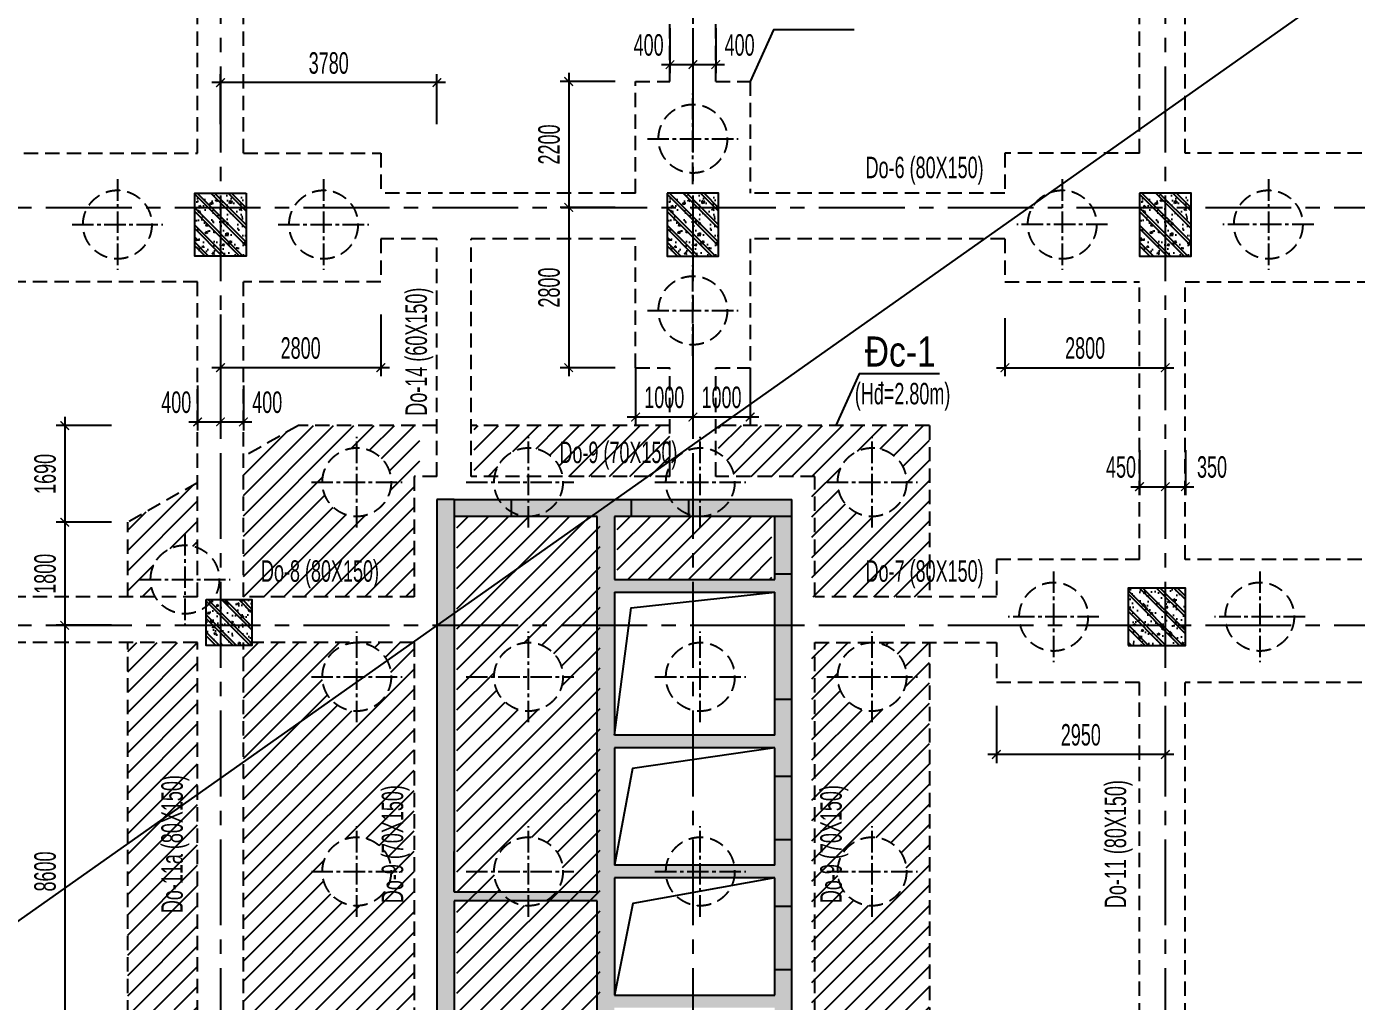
# Model space of a CAD drawing. Extents: x 1719887 to 1865417, y -150890 to 59748.
# Drawn here: x 1802544 to 1825768, y -94018 to -76989 of the extents above; entities that cross this region are included whole.
import ezdxf
from ezdxf.enums import TextEntityAlignment as Align

# ---------------------------------------------------------------- set-up
doc = ezdxf.new("R2010")
doc.units = 0
doc.header["$LTSCALE"] = 1000
doc.header["$MEASUREMENT"] = 0
doc.header["$PDMODE"] = 3
doc.linetypes.add('CENTER2', pattern=[1.125, 0.75, -0.125, 0.125, -0.125])
doc.linetypes.add('HIDDEN', pattern=[0.375, 0.25, -0.125])
doc.layers.get('0').update_dxf_attribs({"linetype": 'CONTINUOUS'})
doc.layers.get('Defpoints').update_dxf_attribs({"linetype": 'CONTINUOUS'})
for name, color, linetype in [('CDC.01.AXIS', 160, 'CENTER2'), ('CDC.02.DIM', 1, 'CONTINUOUS'), ('CDC.04.HIDDEN', 8, 'HIDDEN'), ('CDC.05.STEEL', 4, 'CONTINUOUS'), ('CDC.06.TEXT', 2, 'CONTINUOUS'), ('CDC.10.HATCH', 9, 'CONTINUOUS'), ('CDC.11.NOTE', 8, 'CONTINUOUS'), ('KCS_CHI', 1, 'CONTINUOUS')]:
    doc.layers.add(name, color=color, linetype=linetype)
doc.layers.add('KCS_Plotter', color=11, linetype='CONTINUOUS', plot=False)
doc.styles.add('ARIAL', font='arial.ttf', dxfattribs={"width": 0.6})
doc.dimstyles.new('D150', dxfattribs={"dimscale": 150, "dimtxt": 2.5, "dimasz": 1, "dimexe": 1, "dimexo": 0, "dimgap": 1, "dimtad": 1, "dimdec": 0, "dimdsep": 46, "dimtxsty": 'ARIAL', "dimblk": 'ARCHTICK', "dimcen": 1, "dimdle": 1, "dimclrd": 1, "dimclre": 1, "dimclrt": 2, "dimadec": 0, "dimazin": 0, "dimtfac": 0.00072, "dimtdec": 0, "dimtix": 1, "dimtmove": 2, "dimatfit": 3, "dimldrblk": 'ARCHTICK', "dimfxl": 1, "dimtolj": 1, "dimlwd": -1, "dimlwe": -1, "dimarcsym": 0})
pattern_1 = [(50, (0, 0), (358.63009, -31.376067), [37.5, -412.5]), (355, (0, 0), (-69.37567, 376.09607), [30, -330]), (100.4514, (29.9, -2.6), (289.25469, 344.71977), [31.870095, -350.571056]), (46.1842, (0, 100), (533.62052, -82.75951), [56.25, -618.75]), (96.6356, (44.47, 93.1), (467.33135, 487.05894), [47.80514, -525.8565]), (351.1842, (0, 100), (467.33097, 487.0593), [45, -495]), (21, (50, 75), (298.453526, -201.309445), [37.5, -412.5]), (326, (50, 75), (121.657666, 362.57502), [30, -330]), (71.4514, (74.87, 58.22), (420.111314, 161.26525), [31.870095, -350.571056]), (37.5, (0, 0), (6.079928, 166.446927), [0, -326, 0, -335, 0, -331.25]), (7.5, (0, 0), (131.534769, 197.205856), [0, -191, 0, -318.5, 0, -126.25]), (327.5, (-111.5, 0), (266.911218, -11.277436), [0, -125, 0, -390, 0, -517.5]), (317.5, (-161.5, 0), (291.593085, 50.05249), [0, -162.5, 0, -259, 0, -367.5]), (45, (0, 0), (-150.26019, 150.26019), []), (45, (0, 61.25), (-150.26019, 150.26019), [])]
pattern_2 = [(130, (3571359.47, 0), (-358.63009, -31.376067), [37.5, -412.5]), (185, (3571359.47, 0), (69.37567, 376.09607), [30, -330]), (79.5486, (3571329.6, -2.6), (-289.25469, 344.71977), [31.870095, -350.571056]), (133.8158, (3571359.47, 100), (-533.62052, -82.75951), [56.25, -618.75]), (83.3644, (3571315, 93.1), (-467.33135, 487.05894), [47.80514, -525.8565]), (188.8158, (3571359.47, 100), (-467.33097, 487.0593), [45, -495]), (159, (3571309.47, 75), (-298.453526, -201.309445), [37.5, -412.5]), (214, (3571309.47, 75), (-121.657666, 362.57502), [30, -330]), (108.5486, (3571284.6, 58.22), (-420.111314, 161.26525), [31.870095, -350.571056]), (142.5, (3571359.47, 0), (-6.079928, 166.446927), [0, -326, 0, -335, 0, -331.25]), (172.5, (3571359.47, 0), (-131.534769, 197.205856), [0, -191, 0, -318.5, 0, -126.25]), (212.5, (3571470.97, 0), (-266.911218, -11.277436), [0, -125, 0, -390, 0, -517.5]), (222.5, (3571520.97, 0), (-291.593085, 50.05249), [0, -162.5, 0, -259, 0, -367.5]), (135, (3571359.47, 0), (150.26019, 150.26019), []), (135, (3571359.47, 61.25), (150.26019, 150.26019), [])]
pattern_3 = [(45, (50, 0), (-176.776695, 176.776695), [])]

# ---------------------------------------------------------------- blocks, each defined once
blk = doc.blocks.new('MONG')
at = {"layer": 'CDC.10.HATCH'}
h = blk.add_hatch(dxfattribs=at)
h.set_pattern_fill('CHAU-01', color=256, scale=50, style=0, pattern_type=2)
h.set_pattern_definition(pattern_2)
h.paths.add_polyline_path([(1805930, -79898), (1806380, -79898), (1806380, -80148), (1805930, -80148)])
h.paths.add_polyline_path([(1805930, -80148), (1806380, -80148), (1806380, -80998), (1805930, -80998)])
h.paths.add_polyline_path([(1805480, -80148), (1805930, -80148), (1805930, -80998), (1805480, -80998)])
h.paths.add_polyline_path([(1805480, -79898), (1805930, -79898), (1805930, -80148), (1805480, -80148)])
h = blk.add_hatch(dxfattribs=at)
h.set_pattern_fill('CHAU-01', color=256, scale=50, style=0, pattern_type=2)
h.set_pattern_definition([(130, (3579609.47, 0), (-358.63009, -31.376067), [37.5, -412.5]), (185, (3579609.47, 0), (69.37567, 376.09607), [30, -330]), (79.5486, (3579579.6, -2.6), (-289.25469, 344.71977), [31.870095, -350.571056]), (133.8158, (3579609.47, 100), (-533.62052, -82.75951), [56.25, -618.75]), (83.3644, (3579565, 93.1), (-467.33135, 487.05894), [47.80514, -525.8565]), (188.8158, (3579609.47, 100), (-467.33097, 487.0593), [45, -495]), (159, (3579559.47, 75), (-298.453526, -201.309445), [37.5, -412.5]), (214, (3579559.47, 75), (-121.657666, 362.57502), [30, -330]), (108.5486, (3579534.6, 58.22), (-420.111314, 161.26525), [31.870095, -350.571056]), (142.5, (3579609.47, 0), (-6.079928, 166.446927), [0, -326, 0, -335, 0, -331.25]), (172.5, (3579609.47, 0), (-131.534769, 197.205856), [0, -191, 0, -318.5, 0, -126.25]), (212.5, (3579720.97, 0), (-266.911218, -11.277436), [0, -125, 0, -390, 0, -517.5]), (222.5, (3579770.97, 0), (-291.593085, 50.05249), [0, -162.5, 0, -259, 0, -367.5]), (135, (3579609.47, 0), (150.26019, 150.26019), []), (135, (3579609.47, 61.25), (150.26019, 150.26019), [])])
h.paths.add_polyline_path([(1814180, -79898), (1814630, -79898), (1814630, -80148), (1814180, -80148)])
h.paths.add_polyline_path([(1814180, -80148), (1814630, -80148), (1814630, -80998), (1814180, -80998)])
h.paths.add_polyline_path([(1813730, -80148), (1814180, -80148), (1814180, -80998), (1813730, -80998)])
h.paths.add_polyline_path([(1813730, -79898), (1814180, -79898), (1814180, -80148), (1813730, -80148)])
h = blk.add_hatch(dxfattribs=at)
h.set_pattern_fill('CHAU-01', color=256, scale=50, style=0, pattern_type=2)
h.set_pattern_definition([(130, (3587859.47, 0), (-358.63009, -31.376067), [37.5, -412.5]), (185, (3587859.47, 0), (69.37567, 376.09607), [30, -330]), (79.5486, (3587829.6, -2.6), (-289.25469, 344.71977), [31.870095, -350.571056]), (133.8158, (3587859.47, 100), (-533.62052, -82.75951), [56.25, -618.75]), (83.3644, (3587815, 93.1), (-467.33135, 487.05894), [47.80514, -525.8565]), (188.8158, (3587859.47, 100), (-467.33097, 487.0593), [45, -495]), (159, (3587809.47, 75), (-298.453526, -201.309445), [37.5, -412.5]), (214, (3587809.47, 75), (-121.657666, 362.57502), [30, -330]), (108.5486, (3587784.6, 58.22), (-420.111314, 161.26525), [31.870095, -350.571056]), (142.5, (3587859.47, 0), (-6.079928, 166.446927), [0, -326, 0, -335, 0, -331.25]), (172.5, (3587859.47, 0), (-131.534769, 197.205856), [0, -191, 0, -318.5, 0, -126.25]), (212.5, (3587970.97, 0), (-266.911218, -11.277436), [0, -125, 0, -390, 0, -517.5]), (222.5, (3588020.97, 0), (-291.593085, 50.05249), [0, -162.5, 0, -259, 0, -367.5]), (135, (3587859.47, 0), (150.26019, 150.26019), []), (135, (3587859.47, 61.25), (150.26019, 150.26019), [])])
h.paths.add_polyline_path([(1822430, -79898), (1822880, -79898), (1822880, -80148), (1822430, -80148)])
h.paths.add_polyline_path([(1822430, -80148), (1822880, -80148), (1822880, -80998), (1822430, -80998)])
h.paths.add_polyline_path([(1821980, -80148), (1822430, -80148), (1822430, -80998), (1821980, -80998)])
h.paths.add_polyline_path([(1821980, -79898), (1822430, -79898), (1822430, -80148), (1821980, -80148)])
h = blk.add_hatch(dxfattribs=at)
h.set_pattern_fill('CHAU-01', color=256, scale=50, style=0, pattern_type=2)
h.set_pattern_definition(pattern_1)
h.paths.add_polyline_path([(1813811, -97948), (1814610, -97948), (1814610, -98248), (1813811, -98248)], flags=17)
h.paths.add_polyline_path([(1812810, -97948), (1812810, -96398), (1815610, -96398), (1815610, -98248), (1815910, -98248), (1815910, -95678), (1815610, -95678), (1815610, -96178), (1812810, -96178), (1812810, -94128), (1815610, -94128), (1815610, -94578), (1815910, -94578), (1815910, -93458), (1815610, -93458), (1815610, -93908), (1812810, -93908), (1812810, -91858), (1815610, -91858), (1815610, -92358), (1815910, -92358), (1815910, -91188), (1815610, -91188), (1815610, -91638), (1812810, -91638), (1812810, -89588), (1815610, -89588), (1815610, -90088), (1815910, -90088), (1815910, -88743), (1815610, -88743), (1815610, -89368), (1812810, -89368), (1812810, -86868), (1815610, -86868), (1815610, -87443), (1815910, -87443), (1815910, -85248), (1814110, -85248), (1814110, -85548), (1815610, -85548), (1815610, -86648), (1812810, -86648), (1812810, -85548), (1813110, -85548), (1813110, -85248), (1811010, -85248), (1811010, -85548), (1812510, -85548), (1812510, -86648), (1812510, -92108), (1810010, -92108), (1810010, -85248), (1809710, -85248), (1809710, -98248), (1810010, -98248), (1810010, -92258), (1812510, -92258), (1812510, -97948), (1811012, -97948), (1811012, -98248), (1812810, -98248)])
h = blk.add_hatch(dxfattribs=at)
h.set_pattern_fill('CHAU-01', color=256, scale=50, style=0, pattern_type=2)
h.set_pattern_definition(pattern_1)
h.paths.add_polyline_path([(1813110, -85248), (1814110, -85248), (1814110, -85548), (1813110, -85548)])
h.paths.add_polyline_path([(1810010, -85248), (1811010, -85248), (1811010, -85548), (1810010, -85548)])
h.paths.add_polyline_path([(1815610, -87448), (1815910, -87448), (1815910, -88743), (1815610, -88743)])
h.paths.add_polyline_path([(1815610, -90088), (1815910, -90088), (1815910, -91188), (1815610, -91188)])
h.paths.add_polyline_path([(1815610, -92358), (1815910, -92358), (1815910, -93458), (1815610, -93458)])
h.paths.add_polyline_path([(1815610, -94578), (1815910, -94578), (1815910, -95678), (1815610, -95678)])
h.paths.add_polyline_path([(1814610, -97948), (1815610, -97948), (1815610, -98248), (1814610, -98248)])
h.paths.add_polyline_path([(1812810, -97948), (1813811, -97948), (1813811, -98248), (1812810, -98248)])
h.paths.add_polyline_path([(1810010, -97948), (1811012, -97948), (1811012, -98248), (1810010, -98248)])
h = blk.add_hatch(dxfattribs=at)
h.set_pattern_fill('CHAU-01', color=256, scale=50, style=0, pattern_type=2)
h.set_pattern_definition([(130, (3571359.47, 0), (-358.63009, -31.376067), [37.5, -412.5]), (185, (3571359.47, 0), (69.37567, 376.09607), [30, -330]), (79.5486, (3571329.6, -2.6), (-289.25469, 344.71977), [31.870095, -350.571056]), (133.8158, (3571359.47, 100), (-533.62052, -82.75951), [56.25, -618.75]), (83.3644, (3571315, 93.1), (-467.33135, 487.05894), [47.80514, -525.8565]), (188.8158, (3571359.47, 100), (-467.33097, 487.0593), [45, -495]), (159, (3571309.47, 75), (-298.453526, -201.309445), [37.5, -412.5]), (214, (3571309.47, 75), (-121.657666, 362.57502), [30, -330]), (108.5486, (3571284.6, 58.22), (-420.111314, 161.26525), [31.870095, -350.571056]), (142.5, (3571359.47, 0), (-6.079928, 166.446927), [0, -326, 0, -335, 0, -331.25]), (172.5, (3571359.47, 0), (-131.534769, 197.205856), [0, -191, 0, -318.5, 0, -126.25]), (212.5, (3571470.97, 0), (-266.911218, -11.277436), [0, -125, 0, -390, 0, -517.5]), (222.5, (3571520.97, 0), (-291.593085, 50.05249), [0, -162.5, 0, -259, 0, -367.5]), (135, (3571359.47, 0), (150.26019, 150.26019), []), (135, (3571359.47, 61.25), (150.26019, 150.26019), [])])
h.paths.add_polyline_path([(1822430, -86798), (1822780, -86798), (1822780, -87448), (1822430, -87448)])
h.paths.add_polyline_path([(1822430, -87448), (1822780, -87448), (1822780, -87798), (1822430, -87798)])
h.paths.add_polyline_path([(1821780, -87448), (1822430, -87448), (1822430, -87798), (1821780, -87798)])
h.paths.add_polyline_path([(1821780, -86798), (1822430, -86798), (1822430, -87448), (1821780, -87448)])
h = blk.add_hatch(dxfattribs=at)
h.set_pattern_fill('CHAU-01', color=256, scale=50, style=0, pattern_type=2)
h.set_pattern_definition(pattern_2)
h.paths.add_polyline_path([(1805930, -86998), (1806480, -86998), (1806480, -87448), (1805930, -87448)])
h.paths.add_polyline_path([(1805930, -87448), (1806480, -87448), (1806480, -87798), (1805930, -87798)])
h.paths.add_polyline_path([(1805680, -87448), (1805930, -87448), (1805930, -87798), (1805680, -87798)])
h.paths.add_polyline_path([(1805680, -86998), (1805930, -86998), (1805930, -87448), (1805680, -87448)])
at = {"layer": 'CDC.01.AXIS', "ltscale": 2}
for p, q in [((1805930, -61938), (1805930, -120474)), ((1814180, -61938), (1814180, -120474)), ((1822430, -61938), (1822430, -120474)), ((1733131, -80148), (1840145, -80148)), ((1733131, -87448), (1840145, -87448))]:
    blk.add_line(p, q, dxfattribs=at)
at = {"layer": 'CDC.05.STEEL', "ltscale": 2000}
for p, q in [((1809710, -85248), (1809710, -98248)), ((1810010, -85248), (1809710, -85248)), ((1810010, -85248), (1810010, -92108)), ((1810010, -85248), (1815910, -85248)), ((1811010, -85548), (1811010, -85248)), ((1811010, -85248), (1811010, -85248)), ((1813110, -85548), (1813110, -85248)), ((1814110, -85548), (1814110, -85248)), ((1815910, -98248), (1815910, -85248)), ((1812510, -85548), (1810010, -85548)), ((1812510, -92108), (1812510, -85548)), ((1815910, -85548), (1812810, -85548)), ((1812810, -85548), (1812810, -86648)), ((1815610, -86648), (1815610, -85548)), ((1815610, -86548), (1815910, -86548)), ((1812510, -92108), (1812510, -86648)), ((1812810, -86648), (1815610, -86648)), ((1812810, -86868), (1812810, -89368)), ((1812810, -86868), (1815610, -86868)), ((1815610, -89368), (1815610, -86868)), ((1815610, -87443), (1815910, -87443)), ((1815910, -88743), (1815610, -88743)), ((1815610, -89368), (1812810, -89368)), ((1815610, -89588), (1812810, -89588)), ((1812810, -89588), (1812810, -91638)), ((1815610, -91638), (1815610, -89588)), ((1815910, -90088), (1815610, -90088)), ((1815610, -91188), (1815910, -91188)), ((1810010, -92098), (1810010, -91398)), ((1815610, -91638), (1812810, -91638)), ((1815610, -91858), (1812810, -91858)), ((1812810, -91858), (1812810, -93908)), ((1815610, -93908), (1815610, -91858)), ((1812510, -92108), (1810010, -92108)), ((1812510, -92258), (1810010, -92258)), ((1810010, -92258), (1810010, -98248)), ((1812510, -96628), (1812510, -92258)), ((1812510, -97948), (1812510, -92258)), ((1815910, -92358), (1815610, -92358)), ((1815610, -93458), (1815910, -93458)), ((1812810, -93908), (1815610, -93908))]:
    blk.add_line(p, q, dxfattribs=at)
for points in [[(1806380, -79898), (1806380, -80998), (1805480, -80998), (1805480, -79898)], [(1813730, -79898), (1813730, -80998), (1814630, -80998), (1814630, -79898)], [(1821980, -79898), (1821980, -80998), (1822880, -80998), (1822880, -79898)], [(1821780, -87798), (1822780, -87798), (1822780, -86798), (1821780, -86798)], [(1805680, -86998), (1806480, -86998), (1806480, -87798), (1805680, -87798)]]:
    blk.add_lwpolyline(points, close=True, dxfattribs=at)
blk = doc.blocks.new('_ARCHTICK')
at = {"color": 0, "linetype": 'ByBlock', "const_width": 0.15}
blk.add_lwpolyline([(-0.5, -0.5), (0.5, 0.5)], dxfattribs=at)
blk = doc.blocks.new('*D92')
at = {"layer": 'CDC.02.DIM', "color": 1, "transparency": 16777216}
for p, q in [((1812011, -77798), (1812011, -80298)), ((1812824, -77948), (1811861, -77948)), ((1812824, -80148), (1811861, -80148))]:
    blk.add_line(p, q, dxfattribs=at)
at = {"layer": 'Defpoints', "color": 0, "transparency": 16777216}
for p in [(1812824, -77948), (1812011, -80148), (1812824, -80148)]:
    blk.add_point(p, dxfattribs=at)
at = {"layer": 'CDC.02.DIM', "color": 1, "transparency": 16777216, "xscale": 150, "yscale": 150, "zscale": 150}
for p, rotation in [((1812011, -77948), 90), ((1812011, -80148), 270)]:
    blk.add_blockref('_ARCHTICK', p, dxfattribs=dict(at, rotation=rotation))
at = {"layer": 'CDC.02.DIM', "color": 2, "transparency": 16777216, "insert": (1811670, -79048), "char_height": 375, "attachment_point": 5, "rotation": 90, "style": 'ARIAL'}
blk.add_mtext('\\A1;2200', dxfattribs=at)
blk = doc.blocks.new('*D93')
at = {"layer": 'CDC.02.DIM', "color": 1, "transparency": 16777216}
for p, q in [((1812011, -79998), (1812011, -83098)), ((1812824, -80148), (1811861, -80148)), ((1812824, -82948), (1811861, -82948))]:
    blk.add_line(p, q, dxfattribs=at)
at = {"layer": 'Defpoints', "color": 0, "transparency": 16777216}
for p in [(1812824, -80148), (1812011, -82948), (1812824, -82948)]:
    blk.add_point(p, dxfattribs=at)
at = {"layer": 'CDC.02.DIM', "color": 1, "transparency": 16777216, "xscale": 150, "yscale": 150, "zscale": 150}
for p, rotation in [((1812011, -80148), 90), ((1812011, -82948), 270)]:
    blk.add_blockref('_ARCHTICK', p, dxfattribs=dict(at, rotation=rotation))
at = {"layer": 'CDC.02.DIM', "color": 2, "transparency": 16777216, "insert": (1811670, -81548), "char_height": 375, "attachment_point": 5, "rotation": 90, "style": 'ARIAL'}
blk.add_mtext('\\A1;2800', dxfattribs=at)
blk = doc.blocks.new('*D171')
at = {"layer": 'CDC.02.DIM', "color": 1, "transparency": 16777216}
for p, q in [((1803210, -83808), (1803210, -85798)), ((1804026, -83958), (1803060, -83958)), ((1804026, -85648), (1803060, -85648))]:
    blk.add_line(p, q, dxfattribs=at)
at = {"layer": 'Defpoints', "color": 0, "transparency": 16777216}
for p in [(1804026, -83958), (1803210, -85648), (1804026, -85648)]:
    blk.add_point(p, dxfattribs=at)
at = {"layer": 'CDC.02.DIM', "color": 1, "transparency": 16777216, "xscale": 150, "yscale": 150, "zscale": 150}
for p, rotation in [((1803210, -83958), 90), ((1803210, -85648), 270)]:
    blk.add_blockref('_ARCHTICK', p, dxfattribs=dict(at, rotation=rotation))
at = {"layer": 'CDC.02.DIM', "color": 2, "transparency": 16777216, "insert": (1802868, -84803), "char_height": 375, "attachment_point": 5, "rotation": 90, "style": 'ARIAL'}
blk.add_mtext('\\A1;1690', dxfattribs=at)
blk = doc.blocks.new('*D172')
at = {"layer": 'CDC.02.DIM', "color": 1, "transparency": 16777216}
for p, q in [((1804026, -85648), (1803060, -85648)), ((1803210, -85498), (1803210, -87598)), ((1804026, -87448), (1803060, -87448))]:
    blk.add_line(p, q, dxfattribs=at)
at = {"layer": 'Defpoints', "color": 0, "transparency": 16777216}
for p in [(1804026, -85648), (1803210, -87448), (1804026, -87448)]:
    blk.add_point(p, dxfattribs=at)
at = {"layer": 'CDC.02.DIM', "color": 1, "transparency": 16777216, "xscale": 150, "yscale": 150, "zscale": 150}
for p, rotation in [((1803210, -85648), 90), ((1803210, -87448), 270)]:
    blk.add_blockref('_ARCHTICK', p, dxfattribs=dict(at, rotation=rotation))
at = {"layer": 'CDC.02.DIM', "color": 2, "transparency": 16777216, "insert": (1802868, -86548), "char_height": 375, "attachment_point": 5, "rotation": 90, "style": 'ARIAL'}
blk.add_mtext('\\A1;1800', dxfattribs=at)
blk = doc.blocks.new('*D173')
at = {"layer": 'CDC.02.DIM', "color": 1, "transparency": 16777216}
for p, q in [((1803210, -87298), (1803210, -96198)), ((1804026, -87448), (1803060, -87448)), ((1804026, -96048), (1803060, -96048))]:
    blk.add_line(p, q, dxfattribs=at)
at = {"layer": 'Defpoints', "color": 0, "transparency": 16777216}
for p in [(1804026, -87448), (1803210, -96048), (1804026, -96048)]:
    blk.add_point(p, dxfattribs=at)
at = {"layer": 'CDC.02.DIM', "color": 1, "transparency": 16777216, "xscale": 150, "yscale": 150, "zscale": 150}
for p, rotation in [((1803210, -87448), 90), ((1803210, -96048), 270)]:
    blk.add_blockref('_ARCHTICK', p, dxfattribs=dict(at, rotation=rotation))
at = {"layer": 'CDC.02.DIM', "color": 2, "transparency": 16777216, "insert": (1802868, -91748), "char_height": 375, "attachment_point": 5, "rotation": 90, "style": 'ARIAL'}
blk.add_mtext('\\A1;8600', dxfattribs=at)
blk = doc.blocks.new('*D251')
at = {"layer": 'CDC.02.DIM', "color": 1, "transparency": 16777216}
for p, q in [((1814180, -82948), (1814180, -83960)), ((1815180, -82948), (1815180, -83960)), ((1815330, -83810), (1814030, -83810))]:
    blk.add_line(p, q, dxfattribs=at)
at = {"layer": 'Defpoints', "color": 0, "transparency": 16777216}
for p in [(1814180, -82948), (1815180, -82948), (1814180, -83810)]:
    blk.add_point(p, dxfattribs=at)
at = {"layer": 'CDC.02.DIM', "color": 1, "transparency": 16777216, "xscale": 150, "yscale": 150, "zscale": 150, "rotation": 180}
blk.add_blockref('_ARCHTICK', (1814180, -83810), dxfattribs=at)
at = {"layer": 'CDC.02.DIM', "color": 1, "transparency": 16777216, "xscale": 150, "yscale": 150, "zscale": 150}
blk.add_blockref('_ARCHTICK', (1815180, -83810), dxfattribs=at)
at = {"layer": 'CDC.02.DIM', "color": 2, "transparency": 16777216, "insert": (1814680, -83468), "char_height": 375, "attachment_point": 5, "style": 'ARIAL'}
blk.add_mtext('\\A1;1000', dxfattribs=at)
blk = doc.blocks.new('*D252')
at = {"layer": 'CDC.02.DIM', "color": 1, "transparency": 16777216}
for p, q in [((1813180, -82948), (1813180, -83960)), ((1814180, -82948), (1814180, -83960)), ((1814330, -83810), (1813030, -83810))]:
    blk.add_line(p, q, dxfattribs=at)
at = {"layer": 'Defpoints', "color": 0, "transparency": 16777216}
for p in [(1813180, -82948), (1814180, -82948), (1813180, -83810)]:
    blk.add_point(p, dxfattribs=at)
at = {"layer": 'CDC.02.DIM', "color": 1, "transparency": 16777216, "xscale": 150, "yscale": 150, "zscale": 150, "rotation": 180}
blk.add_blockref('_ARCHTICK', (1813180, -83810), dxfattribs=at)
at = {"layer": 'CDC.02.DIM', "color": 1, "transparency": 16777216, "xscale": 150, "yscale": 150, "zscale": 150}
blk.add_blockref('_ARCHTICK', (1814180, -83810), dxfattribs=at)
at = {"layer": 'CDC.02.DIM', "color": 2, "transparency": 16777216, "insert": (1813680, -83468), "char_height": 375, "attachment_point": 5, "style": 'ARIAL'}
blk.add_mtext('\\A1;1000', dxfattribs=at)
blk = doc.blocks.new('*D401')
at = {"layer": 'CDC.02.DIM', "color": 1, "transparency": 16777216}
for p, q in [((1805930, -82019), (1805930, -83098)), ((1808730, -82019), (1808730, -83098)), ((1808880, -82948), (1805780, -82948))]:
    blk.add_line(p, q, dxfattribs=at)
at = {"layer": 'Defpoints', "color": 0, "transparency": 16777216}
for p in [(1805930, -82019), (1808730, -82019), (1805930, -82948)]:
    blk.add_point(p, dxfattribs=at)
at = {"layer": 'CDC.02.DIM', "color": 1, "transparency": 16777216, "xscale": 150, "yscale": 150, "zscale": 150, "rotation": 180}
blk.add_blockref('_ARCHTICK', (1805930, -82948), dxfattribs=at)
at = {"layer": 'CDC.02.DIM', "color": 1, "transparency": 16777216, "xscale": 150, "yscale": 150, "zscale": 150}
blk.add_blockref('_ARCHTICK', (1808730, -82948), dxfattribs=at)
at = {"layer": 'CDC.02.DIM', "color": 2, "transparency": 16777216, "insert": (1807330, -82606), "char_height": 375, "attachment_point": 5, "style": 'ARIAL'}
blk.add_mtext('\\A1;2800', dxfattribs=at)
blk = doc.blocks.new('*D408')
at = {"layer": 'CDC.02.DIM', "color": 1, "transparency": 16777216}
for p, q in [((1819630, -82085), (1819630, -83098)), ((1822430, -82085), (1822430, -83098)), ((1819480, -82948), (1822580, -82948))]:
    blk.add_line(p, q, dxfattribs=at)
at = {"layer": 'Defpoints', "color": 0, "transparency": 16777216}
for p in [(1819630, -82085), (1822430, -82085), (1822430, -82948)]:
    blk.add_point(p, dxfattribs=at)
at = {"layer": 'CDC.02.DIM', "color": 1, "transparency": 16777216, "xscale": 150, "yscale": 150, "zscale": 150, "rotation": 180}
blk.add_blockref('_ARCHTICK', (1819630, -82948), dxfattribs=at)
at = {"layer": 'CDC.02.DIM', "color": 1, "transparency": 16777216, "xscale": 150, "yscale": 150, "zscale": 150}
blk.add_blockref('_ARCHTICK', (1822430, -82948), dxfattribs=at)
at = {"layer": 'CDC.02.DIM', "color": 2, "transparency": 16777216, "insert": (1821030, -82606), "char_height": 375, "attachment_point": 5, "style": 'ARIAL'}
blk.add_mtext('\\A1;2800', dxfattribs=at)
blk = doc.blocks.new('*D410')
at = {"layer": 'CDC.02.DIM', "color": 1, "transparency": 16777216}
for p, q in [((1819480, -88853), (1819480, -89855)), ((1822430, -88853), (1822430, -89855)), ((1822580, -89705), (1819330, -89705))]:
    blk.add_line(p, q, dxfattribs=at)
at = {"layer": 'Defpoints', "color": 0, "transparency": 16777216}
for p in [(1819480, -88853), (1822430, -88853), (1819480, -89705)]:
    blk.add_point(p, dxfattribs=at)
at = {"layer": 'CDC.02.DIM', "color": 1, "transparency": 16777216, "xscale": 150, "yscale": 150, "zscale": 150, "rotation": 180}
blk.add_blockref('_ARCHTICK', (1819480, -89705), dxfattribs=at)
at = {"layer": 'CDC.02.DIM', "color": 1, "transparency": 16777216, "xscale": 150, "yscale": 150, "zscale": 150}
blk.add_blockref('_ARCHTICK', (1822430, -89705), dxfattribs=at)
at = {"layer": 'CDC.02.DIM', "color": 2, "transparency": 16777216, "insert": (1820955, -89363), "char_height": 375, "attachment_point": 5, "style": 'ARIAL'}
blk.add_mtext('\\A1;2950', dxfattribs=at)
blk = doc.blocks.new('*D1114')
at = {"layer": 'Defpoints', "color": 0, "transparency": 16777216}
for p in [(1805530, -83259), (1805930, -83259), (1805930, -83894)]:
    blk.add_point(p, dxfattribs=at)
at = {"layer": 'KCS_CHI', "color": 1, "transparency": 16777216}
for p, q in [((1805530, -83259), (1805530, -84044)), ((1805930, -83259), (1805930, -84044)), ((1805380, -83894), (1806080, -83894))]:
    blk.add_line(p, q, dxfattribs=at)
at = {"layer": 'KCS_CHI', "color": 1, "transparency": 16777216, "xscale": 150, "yscale": 150, "zscale": 150, "rotation": 180}
blk.add_blockref('_ARCHTICK', (1805530, -83894), dxfattribs=at)
at = {"layer": 'KCS_CHI', "color": 1, "transparency": 16777216, "xscale": 150, "yscale": 150, "zscale": 150}
blk.add_blockref('_ARCHTICK', (1805930, -83894), dxfattribs=at)
at = {"layer": 'KCS_CHI', "color": 2, "transparency": 16777216, "insert": (1805157, -83553), "char_height": 375, "attachment_point": 5, "style": 'ARIAL'}
blk.add_mtext('\\A1;400', dxfattribs=at)
blk = doc.blocks.new('*D1115')
at = {"layer": 'Defpoints', "color": 0, "transparency": 16777216}
for p in [(1805930, -83259), (1806330, -83259), (1806330, -83894)]:
    blk.add_point(p, dxfattribs=at)
at = {"layer": 'KCS_CHI', "color": 1, "transparency": 16777216}
for p, q in [((1805930, -83259), (1805930, -84044)), ((1806330, -83259), (1806330, -84044)), ((1805780, -83894), (1806480, -83894))]:
    blk.add_line(p, q, dxfattribs=at)
at = {"layer": 'KCS_CHI', "color": 1, "transparency": 16777216, "xscale": 150, "yscale": 150, "zscale": 150, "rotation": 180}
blk.add_blockref('_ARCHTICK', (1805930, -83894), dxfattribs=at)
at = {"layer": 'KCS_CHI', "color": 1, "transparency": 16777216, "xscale": 150, "yscale": 150, "zscale": 150}
blk.add_blockref('_ARCHTICK', (1806330, -83894), dxfattribs=at)
at = {"layer": 'KCS_CHI', "color": 2, "transparency": 16777216, "insert": (1806746, -83553), "char_height": 375, "attachment_point": 5, "style": 'ARIAL'}
blk.add_mtext('\\A1;400', dxfattribs=at)
blk = doc.blocks.new('*D1116')
at = {"layer": 'Defpoints', "color": 0, "transparency": 16777216}
for p in [(1805930, -77968), (1805930, -78694), (1809710, -78694)]:
    blk.add_point(p, dxfattribs=at)
at = {"layer": 'KCS_CHI', "color": 1, "transparency": 16777216}
for p, q in [((1809860, -77968), (1805780, -77968)), ((1805930, -78694), (1805930, -77818)), ((1809710, -78694), (1809710, -77818))]:
    blk.add_line(p, q, dxfattribs=at)
at = {"layer": 'KCS_CHI', "color": 1, "transparency": 16777216, "xscale": 150, "yscale": 150, "zscale": 150, "rotation": 180}
blk.add_blockref('_ARCHTICK', (1805930, -77968), dxfattribs=at)
at = {"layer": 'KCS_CHI', "color": 1, "transparency": 16777216, "xscale": 150, "yscale": 150, "zscale": 150}
blk.add_blockref('_ARCHTICK', (1809710, -77968), dxfattribs=at)
at = {"layer": 'KCS_CHI', "color": 2, "transparency": 16777216, "insert": (1807820, -77627), "char_height": 375, "attachment_point": 5, "style": 'ARIAL'}
blk.add_mtext('\\A1;3780', dxfattribs=at)
blk = doc.blocks.new('*D1117')
at = {"layer": 'Defpoints', "color": 0, "transparency": 16777216}
for p in [(1813780, -77018), (1814180, -77018), (1814180, -77653)]:
    blk.add_point(p, dxfattribs=at)
at = {"layer": 'KCS_CHI', "color": 1, "transparency": 16777216}
for p, q in [((1813780, -77018), (1813780, -77803)), ((1814180, -77018), (1814180, -77803)), ((1813630, -77653), (1814330, -77653))]:
    blk.add_line(p, q, dxfattribs=at)
at = {"layer": 'KCS_CHI', "color": 1, "transparency": 16777216, "xscale": 150, "yscale": 150, "zscale": 150, "rotation": 180}
blk.add_blockref('_ARCHTICK', (1813780, -77653), dxfattribs=at)
at = {"layer": 'KCS_CHI', "color": 1, "transparency": 16777216, "xscale": 150, "yscale": 150, "zscale": 150}
blk.add_blockref('_ARCHTICK', (1814180, -77653), dxfattribs=at)
at = {"layer": 'KCS_CHI', "color": 2, "transparency": 16777216, "insert": (1813407, -77312), "char_height": 375, "attachment_point": 5, "style": 'ARIAL'}
blk.add_mtext('\\A1;400', dxfattribs=at)
blk = doc.blocks.new('*D1118')
at = {"layer": 'Defpoints', "color": 0, "transparency": 16777216}
for p in [(1814180, -77018), (1814580, -77018), (1814580, -77653)]:
    blk.add_point(p, dxfattribs=at)
at = {"layer": 'KCS_CHI', "color": 1, "transparency": 16777216}
for p, q in [((1814180, -77018), (1814180, -77803)), ((1814580, -77018), (1814580, -77803)), ((1814030, -77653), (1814730, -77653))]:
    blk.add_line(p, q, dxfattribs=at)
at = {"layer": 'KCS_CHI', "color": 1, "transparency": 16777216, "xscale": 150, "yscale": 150, "zscale": 150, "rotation": 180}
blk.add_blockref('_ARCHTICK', (1814180, -77653), dxfattribs=at)
at = {"layer": 'KCS_CHI', "color": 1, "transparency": 16777216, "xscale": 150, "yscale": 150, "zscale": 150}
blk.add_blockref('_ARCHTICK', (1814580, -77653), dxfattribs=at)
at = {"layer": 'KCS_CHI', "color": 2, "transparency": 16777216, "insert": (1814996, -77312), "char_height": 375, "attachment_point": 5, "style": 'ARIAL'}
blk.add_mtext('\\A1;400', dxfattribs=at)
blk = doc.blocks.new('*D1121')
at = {"layer": 'Defpoints', "color": 0, "transparency": 16777216}
for p in [(1821980, -84391), (1822430, -84391), (1822430, -85026)]:
    blk.add_point(p, dxfattribs=at)
at = {"layer": 'KCS_CHI', "color": 1, "transparency": 16777216}
for p, q in [((1821980, -84391), (1821980, -85176)), ((1822430, -84391), (1822430, -85176)), ((1821830, -85026), (1822580, -85026))]:
    blk.add_line(p, q, dxfattribs=at)
at = {"layer": 'KCS_CHI', "color": 1, "transparency": 16777216, "xscale": 150, "yscale": 150, "zscale": 150, "rotation": 180}
blk.add_blockref('_ARCHTICK', (1821980, -85026), dxfattribs=at)
at = {"layer": 'KCS_CHI', "color": 1, "transparency": 16777216, "xscale": 150, "yscale": 150, "zscale": 150}
blk.add_blockref('_ARCHTICK', (1822430, -85026), dxfattribs=at)
at = {"layer": 'KCS_CHI', "color": 2, "transparency": 16777216, "insert": (1821657, -84684), "char_height": 375, "attachment_point": 5, "style": 'ARIAL'}
blk.add_mtext('\\A1;450', dxfattribs=at)
blk = doc.blocks.new('*D1122')
at = {"layer": 'Defpoints', "color": 0, "transparency": 16777216}
for p in [(1822430, -84391), (1822780, -84391), (1822780, -85026)]:
    blk.add_point(p, dxfattribs=at)
at = {"layer": 'KCS_CHI', "color": 1, "transparency": 16777216}
for p, q in [((1822430, -84391), (1822430, -85176)), ((1822780, -84391), (1822780, -85176)), ((1822280, -85026), (1822930, -85026))]:
    blk.add_line(p, q, dxfattribs=at)
at = {"layer": 'KCS_CHI', "color": 1, "transparency": 16777216, "xscale": 150, "yscale": 150, "zscale": 150, "rotation": 180}
blk.add_blockref('_ARCHTICK', (1822430, -85026), dxfattribs=at)
at = {"layer": 'KCS_CHI', "color": 1, "transparency": 16777216, "xscale": 150, "yscale": 150, "zscale": 150}
blk.add_blockref('_ARCHTICK', (1822780, -85026), dxfattribs=at)
at = {"layer": 'KCS_CHI', "color": 2, "transparency": 16777216, "insert": (1823246, -84684), "char_height": 375, "attachment_point": 5, "style": 'ARIAL'}
blk.add_mtext('\\A1;350', dxfattribs=at)

msp = doc.modelspace()

# ---------------------------------------------------------------- hatches: boundary and pattern name
at = {"layer": 'CDC.10.HATCH'}
h = msp.add_hatch(dxfattribs=at)
h.set_pattern_fill('ANSI31', color=256, scale=2000, style=0)
h.paths.add_polyline_path([(1809309.8, -84847.7), (1809409.8, -84847.7), (1809409.8, -83958.1), (1807291.5, -83958.1), (1806329.7, -84503.1), (1806329.7, -86947.7), (1809309.8, -86947.7)])
h.paths.add_polyline_path([(1807709.7, -84947.7, -1), (1808909.7, -84947.7, -1)], flags=16)
h.paths.add_polyline_path([(1805529.7, -84956.4), (1804309.7, -85647.7), (1804309.7, -86947.7), (1804790.1, -86947.7, -0.1316339), (1804709.7, -86647.7, -0.5289539), (1805529.7, -86089.5)])
h.paths.add_polyline_path([(1805529.7, -87747.7), (1804309.7, -87747.7), (1804309.7, -95747.7), (1805529.7, -95747.7)])
h.paths.add_polyline_path([(1809309.8, -87747.7), (1808309.7, -87747.7), (1808309.7, -87747.7, -0.4142136), (1808909.7, -88347.7, -1), (1807709.7, -88347.7, -0.4142136), (1808309.7, -87747.7), (1808309.7, -87747.7), (1806479.7, -87747.7), (1806479.7, -87797.7), (1806329.7, -87797.7), (1806329.7, -95697.7), (1806479.7, -95697.7), (1806479.7, -95747.7), (1808303, -95747.7, -0.4109291), (1807709.7, -95147.7, -1), (1808909.7, -95147.7, -0.4109291), (1808316.5, -95747.7), (1809309.8, -95747.7)])
h.paths.add_polyline_path([(1808909.7, -91747.7, -1), (1807709.7, -91747.7, -1)], flags=16)
h.paths.add_polyline_path([(1805529.7, -97406, -0.5289539), (1804709.7, -96847.7, -0.131671), (1804790.2, -96547.7), (1804309.7, -96547.7), (1804309.7, -97847.7), (1805529.7, -98539)])
h.paths.add_polyline_path([(1809309.8, -96547.7), (1806329.7, -96547.7), (1806329.7, -98992.4), (1807309.7, -99547.7), (1809409.8, -99547.7), (1809409.8, -98647.7), (1809309.8, -98647.7)])
h.paths.add_polyline_path([(1807709.7, -98547.7, -1), (1808909.7, -98547.7, -1)], flags=16)
h.paths.add_polyline_path([(1806514, -86920.4), (1808821.5, -86920.4), (1808821.5, -86182.9), (1806514, -86182.9)], flags=24)
h.paths.add_polyline_path([(1805505, -92599), (1805505, -89941.8), (1804767.5, -89941.8), (1804767.5, -92599)], flags=24)
h.paths.add_polyline_path([(1809060, -92424.1), (1809060, -90116.6), (1808322.5, -90116.6), (1808322.5, -92424.1)], flags=24)
h.paths.add_polyline_path([(1806514, -97262.9), (1808821.5, -97262.9), (1808821.5, -96525.4), (1806514, -96525.4)], flags=9)
h = msp.add_hatch(dxfattribs=at)
h.set_pattern_fill('ANSI31', color=256, scale=2000, style=0)
h.set_pattern_definition(pattern_3)
h.paths.add_polyline_path([(1814629.7, -83958.1), (1818309.7, -83958.1), (1818309.7, -86947.7), (1816259.7, -86947.7), (1816259.7, -84847.7), (1814901.4, -84847.7, 0.2133733), (1814629.7, -84440.2)])
h.paths.add_polyline_path([(1816709.7, -84947.7, 1), (1817909.7, -84947.7, 1)], flags=16)
h.paths.add_polyline_path([(1816259.7, -87747.7), (1817309.7, -87747.7), (1817309.7, -87747.7, 0.4142136), (1816709.7, -88347.7, 1), (1817909.7, -88347.7, 0.4142136), (1817309.7, -87747.7), (1817309.7, -87747.7), (1818309.7, -87747.7), (1818309.7, -95747.7), (1817316.5, -95747.7, 0.4109291), (1817909.7, -95147.7, 1), (1816709.7, -95147.7, 0.4109291), (1817303, -95747.7), (1816259.7, -95747.7)])
h.paths.add_polyline_path([(1816709.7, -91747.7, 1), (1817909.7, -91747.7, 1)], flags=16)
h.paths.add_polyline_path([(1816259.7, -96547.7), (1818309.7, -96547.7), (1818309.7, -99547.7), (1814629.7, -99547.7), (1814629.7, -99055.3, 0.2133701), (1814901.4, -98647.7), (1816259.7, -98647.7)])
h.paths.add_polyline_path([(1816709.7, -98547.7, 1), (1817909.7, -98547.7, 1)], flags=16)
edge = h.paths.add_edge_path()
edge.add_line((1813779.7, -99547.7), (1813779.7, -98828.9))
edge.add_arc((1814309.7, -98547.7), 600, 189.59408, 207.94676, ccw=False)
edge.add_line((1813718.1, -98647.7), (1811901.4, -98647.7))
edge.add_arc((1811309.7, -98547.7), 600, 189.59408, 350.40592, ccw=False)
edge.add_line((1810718.1, -98647.7), (1810359.8, -98647.7))
edge.add_line((1810359.8, -98647.7), (1810359.8, -99547.7))
edge.add_line((1810359.8, -99547.7), (1813779.7, -99547.7))
edge = h.paths.add_edge_path()
edge.add_line((1813779.7, -84666.5), (1813779.7, -83958.1))
edge.add_line((1813779.7, -83958.1), (1810359.8, -83958.1))
edge.add_line((1810359.8, -83958.1), (1810359.8, -84847.7))
edge.add_line((1810359.8, -84847.7), (1810718.1, -84847.7))
edge.add_arc((1811309.7, -84947.7), 600, 9.59337, 170.40663, ccw=False)
edge.add_line((1811901.4, -84847.7), (1813718.1, -84847.7))
edge.add_arc((1814309.7, -84947.7), 600, 152.05324, 170.40663, ccw=False)
h = msp.add_hatch(dxfattribs=at)
h.set_pattern_fill('ANSI31', color=256, scale=2000, style=0)
h.set_pattern_definition(pattern_3)
h.paths.add_polyline_path([(1814229.7, -96477.7), (1815559.7, -96477.7), (1815559.7, -97947.7), (1814459.3, -97947.7), (1814459.3, -97947.6), (1814350.3, -97947.6), (1814350.3, -97947.7), (1814229.7, -97947.7)])
h.paths.add_polyline_path([(1812859.7, -96477.7), (1814229.7, -96477.7), (1814229.7, -97947.7), (1813860.7, -97947.7), (1812859.7, -97947.7)])
h.paths.add_polyline_path([(1814229.7, -85547.7), (1815559.7, -85547.7), (1815559.7, -86647.7), (1814229.7, -86647.7)])
h.paths.add_polyline_path([(1812859.7, -85547.7), (1814229.7, -85547.7), (1814229.7, -86647.7), (1812859.7, -86647.7)])
h.paths.add_polyline_path([(1810059.8, -85547.7), (1812559.7, -85547.7), (1812559.7, -87447.7), (1810059.8, -87447.7)])
h.paths.add_polyline_path([(1810059.8, -87447.7), (1812559.7, -87447.7), (1812559.7, -96047.7), (1810059.8, -96047.7)])
h.paths.add_polyline_path([(1811909.7, -88347.7, 1), (1810709.7, -88347.7, 1)], flags=16)
h.paths.add_polyline_path([(1810709.7, -91747.7, 1), (1811909.7, -91747.7, 1)], flags=16)
h.paths.add_polyline_path([(1810709.7, -95147.7, 1), (1811909.7, -95147.7, 1)], flags=16)
h.paths.add_polyline_path([(1810059.8, -96047.7), (1812559.7, -96047.7), (1812559.7, -97947.7), (1810059.8, -97947.7)])

# ---------------------------------------------------------------- linework, layer by layer
at = {"layer": 'CDC.01.AXIS', "ltscale": 0.5}
for p, q in [((1814179.7, -79739.7), (1814179.7, -78155.7)), ((1813387.7, -78947.7), (1814971.7, -78947.7)), ((1804129.7, -79655.7), (1804129.7, -81239.7)), ((1807729.7, -79655.7), (1807729.7, -81239.7)), ((1820629.7, -79655.7), (1820629.7, -81239.7)), ((1824229.7, -79655.7), (1824229.7, -81239.7)), ((1803337.7, -80447.7), (1804921.7, -80447.7)), ((1806937.7, -80447.7), (1808521.7, -80447.7)), ((1821421.7, -80447.7), (1819837.7, -80447.7)), ((1825021.7, -80447.7), (1823437.7, -80447.7)), ((1814179.7, -82739.7), (1814179.7, -81155.7)), ((1813387.7, -81947.7), (1814971.7, -81947.7)), ((1808309.7, -85739.7), (1808309.7, -84155.7)), ((1811309.7, -85739.7), (1811309.7, -84155.7)), ((1814309.7, -85739.7), (1814309.7, -84155.7)), ((1817309.7, -85739.7), (1817309.7, -84155.7)), ((1807517.7, -84947.7), (1809101.7, -84947.7)), ((1810217.7, -84947.7), (1812101.7, -84947.7)), ((1813517.7, -84947.7), (1815101.7, -84947.7)), ((1816517.7, -84947.7), (1818101.7, -84947.7)), ((1805309.7, -85855.7), (1805309.7, -87439.7)), ((1820479.7, -86505.7), (1820479.7, -88089.7)), ((1824079.7, -86505.7), (1824079.7, -88089.7)), ((1804517.7, -86647.7), (1806101.7, -86647.7)), ((1821271.7, -87297.7), (1819687.7, -87297.7)), ((1824871.7, -87297.7), (1823287.7, -87297.7)), ((1808309.7, -89139.7), (1808309.7, -87555.7)), ((1811309.7, -89139.7), (1811309.7, -87555.7)), ((1814309.7, -89139.7), (1814309.7, -87555.7)), ((1817309.7, -89139.7), (1817309.7, -87555.7)), ((1807517.7, -88347.7), (1809101.7, -88347.7)), ((1810217.7, -88347.7), (1812101.7, -88347.7)), ((1813517.7, -88347.7), (1815101.7, -88347.7)), ((1816517.7, -88347.7), (1818101.7, -88347.7)), ((1808309.7, -92539.7), (1808309.7, -90955.7)), ((1811309.7, -92539.7), (1811309.7, -90955.7)), ((1814309.7, -92539.7), (1814309.7, -90955.7)), ((1817309.7, -92539.7), (1817309.7, -90955.7)), ((1807517.7, -91747.7), (1809101.7, -91747.7)), ((1810217.7, -91747.7), (1812101.7, -91747.7)), ((1813517.7, -91747.7), (1815101.7, -91747.7)), ((1816517.7, -91747.7), (1818101.7, -91747.7))]:
    msp.add_line(p, q, dxfattribs=at)
at = {"layer": 'CDC.04.HIDDEN'}
for p, q in [((1805529.7, -79197.7), (1805529.7, -75788)), ((1806329.7, -79197.7), (1806329.7, -75788)), ((1813779.7, -77947.7), (1813779.7, -75788)), ((1814579.7, -77947.7), (1814579.7, -75788)), ((1821979.7, -79197.7), (1821979.7, -75788)), ((1822779.7, -79197.7), (1822779.7, -75788)), ((1813179.7, -79897.7), (1813179.7, -77947.7)), ((1813179.7, -77947.7), (1813779.7, -77947.7)), ((1814579.7, -77947.7), (1815179.7, -77947.7)), ((1815179.7, -77947.7), (1815179.7, -79897.7)), ((1798369.7, -79197.7), (1805529.7, -79197.7)), ((1806329.7, -79197.7), (1808729.7, -79197.7)), ((1808729.7, -79197.7), (1808729.7, -79897.7)), ((1821979.7, -79197.7), (1819629.7, -79197.7)), ((1819629.7, -79197.7), (1819629.7, -79897.7)), ((1829989.7, -79197.7), (1822779.7, -79197.7)), ((1813179.7, -79897.7), (1808729.7, -79897.7)), ((1819629.7, -79897.7), (1815179.7, -79897.7)), ((1809709.8, -80697.7), (1808729.7, -80697.7)), ((1808729.7, -80697.7), (1808729.7, -81447.7)), ((1809709.8, -84847.7), (1809709.8, -80697.7)), ((1813179.7, -80697.7), (1810309.8, -80697.7)), ((1810309.8, -84847.7), (1810309.8, -80697.7)), ((1813179.7, -82947.7), (1813179.7, -80697.7)), ((1815179.7, -80697.7), (1815179.7, -82947.7)), ((1819629.7, -80697.7), (1815179.7, -80697.7)), ((1819629.7, -80697.7), (1819629.7, -81447.7)), ((1805529.7, -81447.7), (1798369.7, -81447.7)), ((1805529.7, -86947.7), (1805529.7, -81447.7)), ((1806329.7, -86947.7), (1806329.7, -81447.7)), ((1808729.7, -81447.7), (1806329.7, -81447.7)), ((1819629.7, -81447.7), (1821979.7, -81447.7)), ((1821979.7, -86297.7), (1821979.7, -81447.7)), ((1822779.7, -86297.7), (1822779.7, -81447.7)), ((1822779.7, -81447.7), (1829989.7, -81447.7)), ((1813179.7, -82947.7), (1813779.7, -82947.7)), ((1813779.7, -84847.7), (1813779.7, -82947.7)), ((1814579.7, -82947.7), (1815179.7, -82947.7)), ((1814579.7, -84847.7), (1814579.7, -82947.7)), ((1807291.5, -83958.1), (1806329.7, -84503.1)), ((1809709.8, -83958.1), (1807291.5, -83958.1)), ((1813779.7, -83958.1), (1810309.8, -83958.1)), ((1818309.7, -83958.1), (1814579.7, -83958.1)), ((1818309.7, -83958.1), (1818309.7, -86947.7)), ((1805529.7, -84956.4), (1804309.7, -85647.7)), ((1816309.7, -84847.7), (1814579.7, -84847.7)), ((1816309.7, -86947.7), (1816309.7, -84847.7)), ((1804309.7, -86947.7), (1804309.7, -85647.7)), ((1821979.7, -86297.7), (1819479.7, -86297.7)), ((1819479.7, -86297.7), (1819479.7, -86947.7)), ((1829989.7, -86297.7), (1822779.7, -86297.7)), ((1805529.7, -86947.7), (1800229.7, -86947.7)), ((1809309.8, -86947.7), (1806329.7, -86947.7)), ((1819479.7, -86947.7), (1816309.7, -86947.7)), ((1805529.7, -87747.7), (1800229.7, -87747.7)), ((1804309.7, -95747.7), (1804309.7, -87747.7)), ((1805529.7, -95747.7), (1805529.7, -87747.7)), ((1806329.7, -95747.7), (1806329.7, -87747.7)), ((1809309.8, -87747.7), (1806379.7, -87747.7)), ((1816309.7, -95747.7), (1816309.7, -87747.7)), ((1816309.7, -87747.7), (1819479.7, -87747.7)), ((1818309.7, -87747.7), (1818309.7, -95747.7)), ((1819479.7, -87747.7), (1819479.7, -88447.7)), ((1821979.7, -88447.7), (1819479.7, -88447.7)), ((1821979.7, -95047.7), (1821979.7, -88447.7)), ((1822779.7, -95047.7), (1822779.7, -88447.7)), ((1829989.7, -88447.7), (1822779.7, -88447.7))]:
    msp.add_line(p, q, dxfattribs=at)
for points in [[(1809709.8, -84847.7), (1809309.8, -84847.7), (1809309.8, -86947.7)], [(1813779.7, -84847.7), (1810309.8, -84847.7)], [(1809309.8, -87747.7), (1809309.8, -95747.7)]]:
    msp.add_lwpolyline(points, dxfattribs=at)
for centre in [(1814179.7, -78947.7), (1804129.7, -80447.7), (1807729.7, -80447.7), (1820629.7, -80447.7), (1824229.7, -80447.7), (1814179.7, -81947.7), (1808309.7, -84947.7), (1811309.7, -84947.7), (1814309.7, -84947.7), (1817309.7, -84947.7), (1805309.7, -86647.7), (1820479.7, -87297.7), (1824079.7, -87297.7), (1808309.7, -88347.7), (1811309.7, -88347.7), (1814309.7, -88347.7), (1817309.7, -88347.7), (1808309.7, -91747.7), (1811309.7, -91747.7), (1814309.7, -91747.7), (1817309.7, -91747.7)]:
    msp.add_circle(centre, 600, dxfattribs=at)
at = {"layer": 'CDC.11.NOTE'}
for points in [[(1816994.7, -77044.8), (1815590, -77044.8), (1815179.7, -77947.7)], [(1818489.6, -83055.3), (1817084.9, -83055.3), (1816674.6, -83958.1)], [(1812809.7, -89367.7), (1813102.8, -87143.7), (1815609.7, -86867.7)], [(1815609.7, -89587.7), (1813123.3, -89946.5), (1812809.7, -91637.7)], [(1815609.7, -91857.7), (1813132.6, -92305.1), (1812809.7, -93907.7)]]:
    msp.add_lwpolyline(points, dxfattribs=at)
at = {"layer": 'KCS_Plotter'}
msp.add_line((1865416.7, -48101.8), (1719886.7, -150889.9), dxfattribs=at)

# ---------------------------------------------------------------- block references
at = {"layer": 'CDC.10.HATCH'}
msp.add_blockref('MONG', (0, 0), dxfattribs=at)

# ---------------------------------------------------------------- texts
at = {"layer": 'CDC.06.TEXT', "style": 'ARIAL'}
for s, height, width, p in [('Do-6 (80X150)', 375, 0.6, (1818226.8, -79449.7)), ('Đc-1', 525, 0.8, (1817800.7, -82665.1)), ('(Hđ=2.80m)', 375, 0.6, (1817842.1, -83400)), ('Do-9 (70X150)', 375, 0.6, (1812879.7, -84426.6)), ('Do-8 (80X150)', 375, 0.6, (1807667.7, -86499.7)), ('Do-7 (80X150)', 375, 0.6, (1818226.8, -86499.7))]:
    msp.add_text(s, height=height, dxfattribs=dict(at, width=width)).set_placement(p, align=Align.MIDDLE_CENTER)
at = {"layer": 'CDC.06.TEXT', "style": 'ARIAL', "width": 0.6}
for s, p in [('Do-14 (60X150)', (1809347.4, -82667.4)), ('Do-11a (80X150)', (1805084.3, -91270.4)), ('Do-9 (70X150)', (1808933.4, -91270.4)), ('Do-9 (70X150)', (1816591.5, -91270.4)), ('Do-11 (80X150)', (1821559.2, -91270.4))]:
    msp.add_text(s, height=375, rotation=90, dxfattribs=at).set_placement(p, align=Align.MIDDLE_CENTER)

# ---------------------------------------------------------------- dimensions: what is measured, and where the dimension line sits
at = {"layer": 'CDC.02.DIM'}
for base, p1, p2, angle, picture, middle in [((1812011.1, -80147.7), (1812823.6, -77947.7), (1812823.6, -80147.7), 90, '*D92', (1811669.6, -79047.7)), ((1812011.1, -82947.7), (1812823.6, -80147.7), (1812823.6, -82947.7), 90, '*D93', (1811669.6, -81547.7)), ((1805929.7, -82947.7), (1808729.7, -82018.9), (1805929.7, -82018.9), 180, '*D401', (1807329.7, -82606.2)), ((1822429.7, -82947.7), (1819629.7, -82085.3), (1822429.7, -82085.3), 180, '*D408', (1821029.7, -82606.2)), ((1813179.7, -83810), (1814179.7, -82947.7), (1813179.7, -82947.7), 180, '*D252', (1813679.7, -83468.5)), ((1814179.7, -83810), (1815179.7, -82947.7), (1814179.7, -82947.7), 180, '*D251', (1814679.7, -83468.5)), ((1803209.5, -85647.7), (1804025.9, -83958.1), (1804025.9, -85647.7), 90, '*D171', (1802868.1, -84802.9)), ((1803209.5, -87447.7), (1804025.9, -85647.7), (1804025.9, -87447.7), 90, '*D172', (1802868.1, -86547.7)), ((1803209.5, -96047.7), (1804025.9, -87447.7), (1804025.9, -96047.7), 90, '*D173', (1802868.1, -91747.7)), ((1819479.7, -89704.6), (1822429.7, -88853), (1819479.7, -88853), 180, '*D410', (1820954.7, -89363.1))]:
    dim = msp.add_linear_dim(base=base, p1=p1, p2=p2, angle=angle, dimstyle='D150', dxfattribs=at)
    dim.commit()
    dim.dimension.update_dxf_attribs({"geometry": picture, "text_midpoint": middle})
at = {"layer": 'KCS_CHI'}
for base, p1, p2, picture, middle in [((1814179.7, -77653), (1813779.7, -77018.3), (1814179.7, -77018.3), '*D1117', (1813407.4, -77311.5)), ((1814579.7, -77653), (1814179.7, -77018.3), (1814579.7, -77018.3), '*D1118', (1814996.1, -77311.5)), ((1805929.7, -83894.1), (1805529.7, -83259.4), (1805929.7, -83259.4), '*D1114', (1805157.4, -83552.6)), ((1806329.7, -83894.1), (1805929.7, -83259.4), (1806329.7, -83259.4), '*D1115', (1806746.1, -83552.6)), ((1822429.7, -85025.9), (1821979.7, -84391.2), (1822429.7, -84391.2), '*D1121', (1821657.4, -84684.4)), ((1822779.7, -85025.9), (1822429.7, -84391.2), (1822779.7, -84391.2), '*D1122', (1823246.1, -84684.4))]:
    dim = msp.add_linear_dim(base=base, p1=p1, p2=p2, dimstyle='D150', override={"dimfxl": 5, "dimfxlon": 1, "dimarcsym": 1}, dxfattribs=at)
    dim.commit()
    dim.dimension.update_dxf_attribs({"geometry": picture, "text_midpoint": middle, "dimtype": 160})
dim = msp.add_linear_dim(base=(1805929.7, -77968.5), p1=(1809709.8, -78693.8), p2=(1805929.7, -78693.8), dimstyle='D150', override={"dimfxl": 5, "dimfxlon": 1, "dimarcsym": 1}, dxfattribs=at)
dim.commit()
dim.dimension.update_dxf_attribs({"geometry": '*D1116', "text_midpoint": (1807819.7, -77626.9)})

doc.saveas('drawing.dxf')
